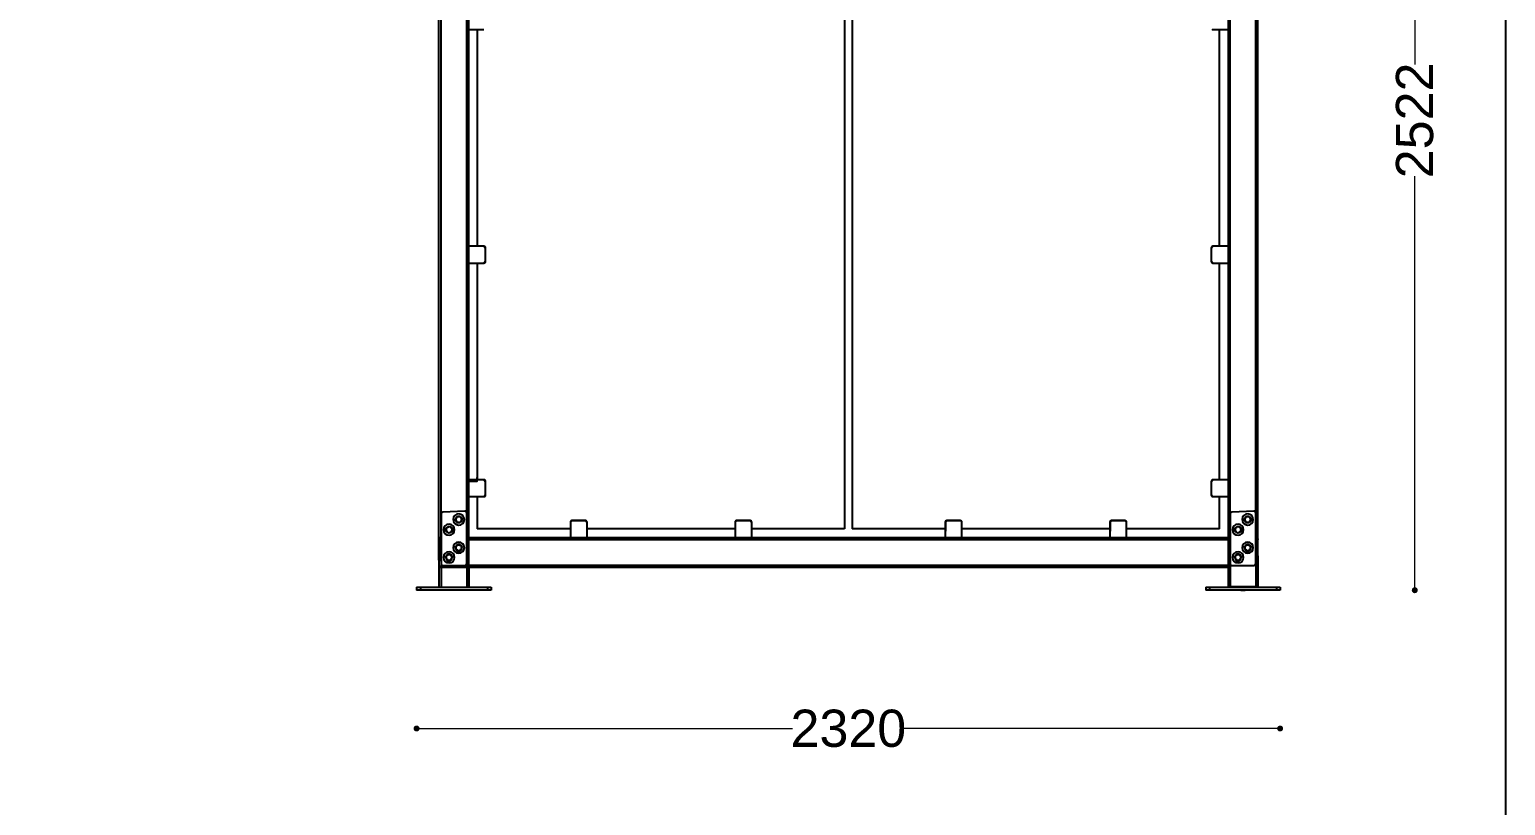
# Model space of a CAD drawing. Header units: millimetres. Extents: x 6404 to 14334, y 16216 to 24449.
# Drawn here: x 10369 to 14334, y 20332 to 22415 of the extents above; entities that cross this region are included whole.
import ezdxf

# ---------------------------------------------------------------- set-up
doc = ezdxf.new("R2010")
doc.units = ezdxf.units.MM
doc.header["$LTSCALE"] = 3
doc.layers.add('Default', color=7, linetype='Continuous')
doc.styles.get("Standard").update_dxf_attribs({"font": 'arial.ttf'})
doc.dimstyles.new('MATEUSZ', dxfattribs={"dimtxt": 35, "dimasz": 16, "dimexe": 0.18, "dimexo": 0.0625, "dimgap": 0.09, "dimtad": 0, "dimdec": 0, "dimdsep": 46, "dimtxsty": 'Standard', "dimblk": 'DOT', "dimcen": 0.09, "dimse1": 1, "dimse2": 1, "dimadec": 0, "dimazin": 0, "dimtfac": 1, "dimtdec": 0, "dimtofl": 0, "dimtmove": 0, "dimatfit": 3, "dimfxl": 1, "dimtolj": 1, "dimtzin": 0, "dimlwd": 9, "dimlwe": 9, "dimarcsym": 0})

# ---------------------------------------------------------------- blocks, each defined once
blk = doc.blocks.new('_Dot')
at = {"color": 0, "linetype": 'ByBlock', "lineweight": -2}
blk.add_line((-0.5, 0), (-1, 0), dxfattribs=at)
at = {"color": 0, "linetype": 'ByBlock', "const_width": 0.5}
blk.add_lwpolyline([(-0.25, 0, 1), (0.25, 0, 1)], format="xyb", close=True, dxfattribs=at)
blk = doc.blocks.new('*D35')
at = {"color": 0, "lineweight": 9, "transparency": 16777216}
for p, q in [((11424.8, 20539), (12418.6, 20539)), ((13712.6, 20539), (12718.8, 20539))]:
    blk.add_line(p, q, dxfattribs=at)
at = {"layer": 'Defpoints', "color": 0, "transparency": 16777216}
for p in [(11408.8, 20910.3), (13728.6, 20910.3), (13728.6, 20539)]:
    blk.add_point(p, dxfattribs=at)
at = {"color": 0, "lineweight": 9, "transparency": 16777216, "xscale": 16, "yscale": 16, "zscale": 16, "rotation": 180}
blk.add_blockref('_Dot', (11408.8, 20539), dxfattribs=at)
at = {"color": 0, "lineweight": 9, "transparency": 16777216, "xscale": 16, "yscale": 16, "zscale": 16}
blk.add_blockref('_Dot', (13728.6, 20539), dxfattribs=at)
at = {"color": 0, "transparency": 16777216, "insert": (12568.7, 20539), "char_height": 100, "attachment_point": 5}
blk.add_mtext('\\A1;2320', dxfattribs=at)
blk = doc.blocks.new('*D36')
at = {"color": 0, "lineweight": 9, "transparency": 16777216}
for p, q in [((14090.4, 23416.7), (14090.4, 22321.3)), ((14090.4, 20926.3), (14090.4, 22021.8))]:
    blk.add_line(p, q, dxfattribs=at)
at = {"layer": 'Defpoints', "color": 0, "transparency": 16777216}
for p in [(13640.6, 23432.7), (14090.4, 23432.7), (13728.6, 20910.3)]:
    blk.add_point(p, dxfattribs=at)
at = {"color": 0, "lineweight": 9, "transparency": 16777216, "xscale": 16, "yscale": 16, "zscale": 16}
for p, rotation in [((14090.4, 23432.7), 90), ((14090.4, 20910.3), 270)]:
    blk.add_blockref('_Dot', p, dxfattribs=dict(at, rotation=rotation))
at = {"color": 0, "transparency": 16777216, "insert": (14090.4, 22171.5), "char_height": 100, "attachment_point": 5, "rotation": 90}
blk.add_mtext('\\A1;2522', dxfattribs=at)

msp = doc.modelspace()

# ---------------------------------------------------------------- linework, layer by layer
msp.add_lwpolyline([(6403.7, 24449), (14334, 24449), (14334, 16215.9), (6403.7, 16215.9)], close=True)
at = {"layer": 'Default'}
for p, q in [((13588.6, 23421.4), (13588.6, 21002.7)), ((13594.1, 21002.7), (13594.1, 23421.6)), ((13663.1, 21002.7), (13663.1, 23425.3)), ((13668.6, 21002.7), (13668.6, 23425.5)), ((11468.8, 20990.7), (11468.8, 23309.1)), ((11474.3, 20990.7), (11474.3, 23309.4)), ((11543.3, 20990.7), (11543.3, 23313)), ((11548.8, 21046.5), (11548.8, 23313.3)), ((12558.7, 23257.7), (12558.7, 21075)), ((12578.7, 23258.7), (12578.7, 21075)), ((11548.8, 22415.5), (11589.8, 22415.5)), ((11571.8, 22415.5), (11571.8, 21833.5)), ((13547.6, 22415.5), (13588.6, 22415.5)), ((13565.6, 21833.5), (13565.6, 22415.5)), ((11589.8, 21833.5), (11548.8, 21833.5)), ((11593.8, 21792.5), (11593.8, 21829.5)), ((13543.6, 21829.5), (13543.6, 21792.5)), ((13588.6, 21833.5), (13547.6, 21833.5)), ((11548.8, 21788.5), (11589.8, 21788.5)), ((11571.8, 21788.5), (11571.8, 21206.5)), ((13547.6, 21788.5), (13588.6, 21788.5)), ((13565.6, 21206.5), (13565.6, 21788.5)), ((11589.8, 21206.5), (11548.8, 21206.5)), ((11593.8, 21165.5), (11593.8, 21202.5)), ((13543.6, 21202.5), (13543.6, 21165.5)), ((13588.6, 21206.5), (13547.6, 21206.5)), ((11548.8, 21161.5), (11589.8, 21161.5)), ((11571.8, 21161.5), (11571.8, 21075)), ((13547.6, 21161.5), (13588.6, 21161.5)), ((13565.6, 21075), (13565.6, 21161.5)), ((11474.5, 21114.4), (11474.5, 20981.7)), ((11538.2, 21122.5), (11479.2, 21119.4)), ((11512.8, 21100.1), (11514, 21100.1)), ((11543.5, 20981.7), (11543.5, 21117.5)), ((11862.8, 21097), (11825.8, 21097)), ((11862.8, 21096.5), (11825.8, 21096.5)), ((12305.2, 21097), (12268.2, 21097)), ((12305.2, 21096.5), (12268.2, 21096.5)), ((12869.7, 21097), (12832.7, 21097)), ((12869.7, 21096.5), (12832.7, 21096.5)), ((13312.1, 21097), (13275.1, 21097)), ((13312.1, 21096.5), (13275.1, 21096.5)), ((13594.1, 21114.4), (13594.1, 20981.7)), ((13657.8, 21122.5), (13598.8, 21119.4)), ((13632.4, 21100.1), (13633.6, 21100.1)), ((13663.1, 20981.7), (13663.1, 21117.5)), ((11487.7, 21068.7), (11488.8, 21069.2)), ((11821.8, 21075), (11571.8, 21075)), ((11821.8, 21093), (11821.8, 21052)), ((11866.8, 21052), (11866.8, 21093)), ((12264.2, 21075), (11866.8, 21075)), ((12264.2, 21093), (12264.2, 21052)), ((12309.2, 21052), (12309.2, 21093)), ((12558.7, 21075), (12309.2, 21075)), ((12828.7, 21075), (12578.7, 21075)), ((12828.7, 21093), (12828.7, 21052)), ((12829.2, 21093), (12829.2, 21068.5)), ((12873.2, 21068.5), (12873.2, 21093)), ((12873.7, 21052), (12873.7, 21093)), ((13271.1, 21075), (12873.7, 21075)), ((13271.1, 21093), (13271.1, 21052)), ((13271.6, 21093), (13271.6, 21068.5)), ((13315.6, 21068.5), (13315.6, 21093)), ((13316.1, 21052), (13316.1, 21093)), ((13565.6, 21075), (13316.1, 21075)), ((13607.3, 21068.7), (13608.4, 21069.2)), ((11468.8, 21046.5), (11468.8, 20977.5)), ((11512.8, 21024.4), (11514, 21024.4)), ((11548.8, 21052), (13588.6, 21052)), ((11548.8, 20977.5), (11548.8, 21046.5)), ((11548.8, 21046.5), (13588.6, 21046.5)), ((11548.8, 20977.5), (11548.8, 21046.5)), ((13588.6, 21046.5), (13588.6, 20977.5)), ((13632.4, 21024.4), (13633.6, 21024.4)), ((11468.8, 20990.7), (11468.8, 20918.3)), ((11474.3, 20990.7), (11474.3, 20918.3)), ((11479.5, 20976.7), (11538.5, 20976.7)), ((11486.8, 20998.4), (11488, 20998.4)), ((11543.3, 20990.7), (11543.3, 20918.3)), ((11548.8, 20977.5), (13588.6, 20977.5)), ((13588.6, 21002.7), (13588.6, 20918.3)), ((13594.1, 21002.7), (13594.1, 20918.3)), ((13599.1, 20976.7), (13658.1, 20976.7)), ((13606.4, 20998.4), (13607.6, 20998.4)), ((13663.1, 21002.7), (13663.1, 20918.3)), ((13668.6, 21002.7), (13668.6, 20918.3)), ((11474.3, 20972), (11543.3, 20972)), ((11548.8, 20975.1), (11548.8, 20918.3)), ((11548.8, 20972), (13588.6, 20972)), ((11408.8, 20918.3), (11408.8, 20910.3)), ((11418.8, 20918.3), (11598.8, 20918.3)), ((11418.8, 20918.3), (11418.8, 20910.3)), ((11598.8, 20910.3), (11418.8, 20910.3)), ((11598.8, 20918.3), (11598.8, 20910.3)), ((11608.8, 20918.3), (11608.8, 20910.3)), ((13528.6, 20918.3), (13528.6, 20910.3)), ((13538.6, 20918.3), (13718.6, 20918.3)), ((13538.6, 20918.3), (13538.6, 20910.3)), ((13718.6, 20910.3), (13538.6, 20910.3)), ((13588.6, 20920.5), (13588.6, 20918.3)), ((13594.1, 20920.5), (13663.1, 20920.5)), ((13594.1, 20920.5), (13594.1, 20918.3)), ((13622.8, 20910.3), (13623.1, 20910.8)), ((13634.1, 20910.8), (13634.5, 20910.3)), ((13663.1, 20920.5), (13663.1, 20918.3)), ((13668.6, 20920.5), (13668.6, 20918.3)), ((13718.6, 20918.3), (13718.6, 20910.3)), ((13728.6, 20918.3), (13728.6, 20910.3))]:
    msp.add_line(p, q, dxfattribs=at)
for points in [[(11548.8, 21202.8, 0), (11571.8, 21202.8, 0), (11571.8, 21213.2, 0)], [(11512.8, 21100.1, 0), (11515.1, 21104.1, 0)], [(11515.1, 21096.1, 0), (11512.8, 21100.1, 0)], [(11515.1, 21104.1, 0), (11517.4, 21108.1, 0)], [(11517.4, 21092.1, 0), (11515.1, 21096.1, 0)], [(11517.4, 21108.1, 0), (11522, 21108.1, 0)], [(11522, 21108.1, 0), (11526.6, 21108.1, 0)], [(11526.6, 21108.1, 0), (11528.9, 21104.1, 0)], [(11528.9, 21096.1, 0), (11526.6, 21092.1, 0)], [(11528.9, 21104.1, 0), (11531.2, 21100.1, 0)], [(11531.2, 21100.1, 0), (11528.9, 21096.1, 0)], [(13632.4, 21100.1, 0), (13634.7, 21104.1, 0)], [(13634.7, 21096.1, 0), (13632.4, 21100.1, 0)], [(13634.7, 21104.1, 0), (13637, 21108.1, 0)], [(13637, 21092.1, 0), (13634.7, 21096.1, 0)], [(13637, 21108.1, 0), (13641.6, 21108.1, 0)], [(13641.6, 21108.1, 0), (13646.2, 21108.1, 0)], [(13646.2, 21108.1, 0), (13648.5, 21104.1, 0)], [(13648.5, 21096.1, 0), (13646.2, 21092.1, 0)], [(13648.5, 21104.1, 0), (13650.8, 21100.1, 0)], [(13650.8, 21100.1, 0), (13648.5, 21096.1, 0)], [(11487.7, 21068.7, 0), (11488, 21073.3, 0)], [(11491.5, 21066.1, 0), (11487.7, 21068.7, 0)], [(11488, 21073.3, 0), (11488.4, 21077.9, 0)], [(11488.4, 21077.9, 0), (11492.6, 21079.9, 0)], [(11495.3, 21063.5, 0), (11491.5, 21066.1, 0)], [(11492.6, 21079.9, 0), (11496.7, 21081.9, 0)], [(11499.4, 21065.5, 0), (11495.3, 21063.5, 0)], [(11496.7, 21081.9, 0), (11500.5, 21079.3, 0)], [(11503.6, 21067.4, 0), (11499.4, 21065.5, 0)], [(11500.5, 21079.3, 0), (11504.3, 21076.7, 0)], [(11504, 21072.1, 0), (11503.6, 21067.4, 0)], [(11504.3, 21076.7, 0), (11504, 21072.1, 0)], [(11522, 21092.1, 0), (11517.4, 21092.1, 0)], [(11526.6, 21092.1, 0), (11522, 21092.1, 0)], [(13607.3, 21068.7, 0), (13607.6, 21073.3, 0)], [(13611.1, 21066.1, 0), (13607.3, 21068.7, 0)], [(13607.6, 21073.3, 0), (13608, 21077.9, 0)], [(13608, 21077.9, 0), (13612.2, 21079.9, 0)], [(13614.9, 21063.5, 0), (13611.1, 21066.1, 0)], [(13612.2, 21079.9, 0), (13616.3, 21081.9, 0)], [(13619.1, 21065.5, 0), (13614.9, 21063.5, 0)], [(13616.3, 21081.9, 0), (13620.1, 21079.3, 0)], [(13623.2, 21067.4, 0), (13619.1, 21065.5, 0)], [(13620.1, 21079.3, 0), (13623.9, 21076.7, 0)], [(13623.6, 21072.1, 0), (13623.2, 21067.4, 0)], [(13623.9, 21076.7, 0), (13623.6, 21072.1, 0)], [(13641.6, 21092.1, 0), (13637, 21092.1, 0)], [(13646.2, 21092.1, 0), (13641.6, 21092.1, 0)], [(11512.8, 21024.4, 0), (11515.1, 21028.4, 0)], [(11515.1, 21020.4, 0), (11512.8, 21024.4, 0)], [(11515.1, 21028.4, 0), (11517.4, 21032.4, 0)], [(11517.4, 21016.4, 0), (11515.1, 21020.4, 0)], [(11517.4, 21032.4, 0), (11522, 21032.4, 0)], [(11522, 21016.4, 0), (11517.4, 21016.4, 0)], [(11522, 21032.4, 0), (11526.6, 21032.4, 0)], [(11526.6, 21016.4, 0), (11522, 21016.4, 0)], [(11526.6, 21032.4, 0), (11528.9, 21028.4, 0)], [(11528.9, 21020.4, 0), (11526.6, 21016.4, 0)], [(11528.9, 21028.4, 0), (11531.2, 21024.4, 0)], [(11531.2, 21024.4, 0), (11528.9, 21020.4, 0)], [(11548.8, 21046.5, 0), (11548.8, 21052, 0)], [(13588.6, 21052, 0), (13588.6, 21052, 0), (13588.6, 21052, 0), (13588.6, 21052, 0), (13588.6, 21052, 0), (13588.6, 21052, 0), (13588.6, 21052, 0), (13588.6, 21052, 0), (13588.6, 21052, 0), (13588.6, 21052, 0), (13588.6, 21052, 0), (13588.6, 21052, 0), (13588.6, 21052, 0), (13588.6, 21052, 0), (13588.6, 21051.9, 0), (13588.6, 21051.8, 0), (13588.6, 21050.4, 0), (13588.6, 21046.5, 0)], [(13632.4, 21024.4, 0), (13634.7, 21028.4, 0)], [(13634.7, 21020.4, 0), (13632.4, 21024.4, 0)], [(13634.7, 21028.4, 0), (13637, 21032.4, 0)], [(13637, 21016.4, 0), (13634.7, 21020.4, 0)], [(13637, 21032.4, 0), (13641.6, 21032.4, 0)], [(13641.6, 21016.4, 0), (13637, 21016.4, 0)], [(13641.6, 21032.4, 0), (13646.2, 21032.4, 0)], [(13646.2, 21016.4, 0), (13641.6, 21016.4, 0)], [(13646.2, 21032.4, 0), (13648.5, 21028.4, 0)], [(13648.5, 21020.4, 0), (13646.2, 21016.4, 0)], [(13648.5, 21028.4, 0), (13650.8, 21024.4, 0)], [(13650.8, 21024.4, 0), (13648.5, 21020.4, 0)], [(13668, 21048.9, 0), (13668.3, 21048.4, 0), (13668.5, 21047.7, 0), (13668.6, 21047.1, 0), (13668.6, 21046.5, 0)], [(11468.8, 20990.7, 0), (11468.8, 20990.7, 0), (11468.8, 20990.7, 0), (11468.8, 20990.7, 0), (11468.8, 20990.7, 0), (11468.8, 20990.7, 0), (11468.8, 20990.7, 0), (11468.8, 20990.7, 0), (11468.8, 20990.7, 0), (11468.8, 20990.7, 0), (11468.8, 20990.7, 0), (11468.8, 20990.7, 0), (11468.8, 20990.7, 0), (11468.8, 20990.7, 0), (11468.8, 20990.7, 0), (11468.9, 20990.7, 0), (11470.3, 20990.7, 0), (11474.3, 20990.7, 0)], [(11486.8, 20998.4, 0), (11489.1, 21002.4, 0)], [(11489.1, 20994.4, 0), (11486.8, 20998.4, 0)], [(11489.1, 21002.4, 0), (11491.4, 21006.4, 0)], [(11491.4, 20990.4, 0), (11489.1, 20994.4, 0)], [(11491.4, 21006.4, 0), (11496, 21006.4, 0)], [(11496, 20990.4, 0), (11491.4, 20990.4, 0)], [(11496, 21006.4, 0), (11500.6, 21006.4, 0)], [(11500.6, 20990.4, 0), (11496, 20990.4, 0)], [(11500.6, 21006.4, 0), (11502.9, 21002.4, 0)], [(11502.9, 20994.4, 0), (11500.6, 20990.4, 0)], [(11502.9, 21002.4, 0), (11505.2, 20998.4, 0)], [(11505.2, 20998.4, 0), (11502.9, 20994.4, 0)], [(11543.3, 20990.7, 0), (11548.8, 20990.7, 0)], [(11548.8, 20972, 0), (11548.8, 20972, 0), (11548.8, 20972, 0), (11548.8, 20972, 0), (11548.8, 20972, 0), (11548.8, 20972, 0), (11548.8, 20972, 0), (11548.8, 20972, 0), (11548.8, 20972, 0), (11548.8, 20972, 0), (11548.8, 20972, 0), (11548.8, 20972, 0), (11548.8, 20972, 0), (11548.8, 20972.4, 0), (11548.8, 20974.1, 0), (11548.8, 20977.5, 0)], [(13588.6, 21002.7, 0), (13588.6, 21002.7, 0), (13588.6, 21002.7, 0), (13588.6, 21002.7, 0), (13588.6, 21002.7, 0), (13588.6, 21002.7, 0), (13588.6, 21002.7, 0), (13588.6, 21002.7, 0), (13588.6, 21002.7, 0), (13588.6, 21002.7, 0), (13588.6, 21002.7, 0), (13588.6, 21002.7, 0), (13588.6, 21002.7, 0), (13588.6, 21002.7, 0), (13588.6, 21002.7, 0), (13588.8, 21002.7, 0), (13589.3, 21002.7, 0), (13594.1, 21002.7, 0)], [(13588.6, 20977.5, 0), (13588.6, 20972, 0)], [(13606.4, 20998.4, 0), (13608.7, 21002.4, 0)], [(13608.7, 20994.4, 0), (13606.4, 20998.4, 0)], [(13608.7, 21002.4, 0), (13611, 21006.4, 0)], [(13611, 20990.4, 0), (13608.7, 20994.4, 0)], [(13611, 21006.4, 0), (13615.6, 21006.4, 0)], [(13615.6, 20990.4, 0), (13611, 20990.4, 0)], [(13615.6, 21006.4, 0), (13620.2, 21006.4, 0)], [(13620.2, 20990.4, 0), (13615.6, 20990.4, 0)], [(13620.2, 21006.4, 0), (13622.5, 21002.4, 0)], [(13622.5, 20994.4, 0), (13620.2, 20990.4, 0)], [(13622.5, 21002.4, 0), (13624.8, 20998.4, 0)], [(13624.8, 20998.4, 0), (13622.5, 20994.4, 0)], [(13663.1, 21002.7, 0), (13668.6, 21002.7, 0)], [(13668.6, 20977.5, 0), (13668.5, 20976.6, 0), (13668.3, 20975.8, 0), (13668, 20975, 0), (13667.6, 20974.3, 0)], [(11408.8, 20918.3, 0), (11408.8, 20918.3, 0), (11408.8, 20918.3, 0), (11408.8, 20918.3, 0), (11408.8, 20918.3, 0), (11408.8, 20918.3, 0), (11408.8, 20918.3, 0), (11408.8, 20918.3, 0), (11408.8, 20918.3, 0), (11408.8, 20918.3, 0), (11408.8, 20918.3, 0), (11408.8, 20918.3, 0), (11408.8, 20918.3, 0), (11408.8, 20918.3, 0), (11408.8, 20918.3, 0), (11409, 20918.3, 0), (11410, 20918.3, 0), (11418.8, 20918.3, 0)], [(11418.8, 20910.3, 0), (11408.8, 20910.3, 0)], [(11598.8, 20918.3, 0), (11608.8, 20918.3, 0)], [(11608.8, 20910.3, 0), (11608.8, 20910.3, 0), (11608.8, 20910.3, 0), (11608.8, 20910.3, 0), (11608.8, 20910.3, 0), (11608.8, 20910.3, 0), (11608.8, 20910.3, 0), (11608.8, 20910.3, 0), (11608.8, 20910.3, 0), (11608.8, 20910.3, 0), (11608.8, 20910.3, 0), (11608.8, 20910.3, 0), (11608.7, 20910.3, 0), (11608.7, 20910.3, 0), (11608.5, 20910.3, 0), (11607.5, 20910.3, 0), (11598.8, 20910.3, 0)], [(13528.6, 20918.3, 0), (13528.6, 20918.3, 0), (13528.6, 20918.3, 0), (13528.6, 20918.3, 0), (13528.6, 20918.3, 0), (13528.6, 20918.3, 0), (13528.6, 20918.3, 0), (13528.6, 20918.3, 0), (13528.6, 20918.3, 0), (13528.6, 20918.3, 0), (13528.6, 20918.3, 0), (13528.6, 20918.3, 0), (13528.6, 20918.3, 0), (13528.6, 20918.3, 0), (13528.7, 20918.3, 0), (13528.9, 20918.3, 0), (13529.8, 20918.3, 0), (13538.6, 20918.3, 0)], [(13538.6, 20910.3, 0), (13528.6, 20910.3, 0)], [(13588.6, 20920.5, 0), (13588.6, 20920.5, 0), (13588.6, 20920.5, 0), (13588.6, 20920.5, 0), (13588.6, 20920.5, 0), (13588.6, 20920.5, 0), (13588.6, 20920.5, 0), (13588.6, 20920.5, 0), (13588.6, 20920.5, 0), (13588.6, 20920.5, 0), (13588.6, 20920.5, 0), (13588.6, 20920.5, 0), (13588.6, 20920.5, 0), (13588.6, 20920.5, 0), (13588.6, 20920.5, 0), (13588.8, 20920.5, 0), (13589.3, 20920.5, 0), (13594.1, 20920.5, 0)], [(13623.1, 20910.8, 0), (13623.1, 20910.8, 0), (13623.1, 20910.8, 0), (13623.1, 20910.8, 0), (13623.1, 20910.8, 0), (13623.1, 20910.8, 0), (13623.1, 20910.8, 0), (13623.1, 20910.8, 0), (13623.1, 20910.8, 0), (13623.1, 20910.8, 0), (13623.1, 20910.8, 0), (13623.1, 20910.8, 0), (13623.1, 20910.8, 0), (13623.1, 20910.8, 0), (13623.3, 20910.8, 0), (13623.8, 20910.8, 0), (13634.1, 20910.8, 0)], [(13663.1, 20920.5, 0), (13668.6, 20920.5, 0)], [(13718.6, 20918.3, 0), (13728.6, 20918.3, 0)], [(13728.6, 20910.3, 0), (13728.6, 20910.3, 0), (13728.6, 20910.3, 0), (13728.6, 20910.3, 0), (13728.6, 20910.3, 0), (13728.6, 20910.3, 0), (13728.6, 20910.3, 0), (13728.6, 20910.3, 0), (13728.6, 20910.3, 0), (13728.6, 20910.3, 0), (13728.6, 20910.3, 0), (13728.6, 20910.3, 0), (13728.6, 20910.3, 0), (13728.5, 20910.3, 0), (13728.3, 20910.3, 0), (13727.4, 20910.3, 0), (13718.6, 20910.3, 0)]]:
    msp.add_polyline3d(points, dxfattribs=at)
for centre, radius, start, end in [((13547.6, 22419.5), 4, 225, 270), ((11589.8, 21829.5), 4, 45, 90), ((11589.8, 21829.5), 3.5, 0, 90), ((11589.8, 21829.5), 4, 0, 45), ((13547.6, 21829.5), 4, 135, 180), ((13547.6, 21829.5), 3.5, 90, 180), ((13547.6, 21829.5), 4, 90, 135), ((11589.8, 21792.5), 3.5, 270, 0), ((11589.8, 21792.5), 4, 270, 315), ((11589.8, 21792.5), 4, 315, 0), ((13547.6, 21792.5), 4, 180, 225), ((13547.6, 21792.5), 3.5, 180, 270), ((13547.6, 21792.5), 4, 225, 270), ((11589.8, 21202.5), 4, 45, 90), ((11589.8, 21202.5), 3.5, 0, 90), ((11589.8, 21202.5), 4, 0, 45), ((13547.6, 21202.5), 4, 135, 180), ((13547.6, 21202.5), 3.5, 90, 180), ((13547.6, 21202.5), 4, 90, 135), ((11589.8, 21165.5), 3.5, 270, 0), ((11589.8, 21165.5), 4, 270, 315), ((11589.8, 21165.5), 4, 315, 0), ((13547.6, 21165.5), 4, 180, 225), ((13547.6, 21165.5), 3.5, 180, 270), ((13547.6, 21165.5), 4, 225, 270), ((11479.5, 21114.4), 5, 93, 180), ((11522, 21100.1), 15, 21.6873, 201.6873), ((11522, 21100.1), 15, 21.6873, 201.6873), ((11522, 21100.1), 15, 201.6873, 21.6873), ((11522, 21100.1), 15, 201.6873, 21.6873), ((11518, 21099.9), 5.5, 93, 273), ((11522, 21100.1), 8, 150.0015, 180), ((11522, 21100.1), 8, 180, 209.9985), ((11522, 21100.1), 8, 90, 150.0015), ((11522, 21100.1), 8, 209.9985, 270), ((11522, 21100.1), 8, 29.9985, 90), ((11522, 21100.1), 8, 270, 330.0015), ((11526, 21100.3), 5.5, 273, 93), ((11522, 21100.1), 8, 330.0015, 29.9985), ((11538.5, 21117.5), 5, 0, 93), ((11825.8, 21093), 4, 135, 180), ((11825.8, 21093), 3.5, 90, 180), ((11825.8, 21093), 4, 90, 135), ((11862.8, 21093), 4, 45, 90), ((11862.8, 21093), 3.5, 0, 90), ((11862.8, 21093), 4, 0, 45), ((12268.2, 21093), 4, 135, 180), ((12268.2, 21093), 3.5, 90, 180), ((12268.2, 21093), 4, 90, 135), ((12305.2, 21093), 4, 45, 90), ((12305.2, 21093), 3.5, 0, 90), ((12305.2, 21093), 4, 0, 45), ((12832.7, 21093), 4, 135, 180), ((12832.7, 21093), 3.5, 90, 180), ((12832.7, 21093), 4, 90, 135), ((12869.7, 21093), 4, 45, 90), ((12869.7, 21093), 3.5, 0, 90), ((12869.7, 21093), 4, 0, 45), ((13275.1, 21093), 4, 135, 180), ((13275.1, 21093), 3.5, 90, 180), ((13275.1, 21093), 4, 90, 135), ((13312.1, 21093), 4, 45, 90), ((13312.1, 21093), 3.5, 0, 90), ((13312.1, 21093), 4, 0, 45), ((13599.1, 21114.4), 5, 93, 180), ((13641.6, 21100.1), 15, 21.6873, 201.6873), ((13641.6, 21100.1), 15, 21.6873, 201.6873), ((13641.6, 21100.1), 15, 201.6873, 21.6873), ((13641.6, 21100.1), 15, 201.6873, 21.6873), ((13637.6, 21099.9), 5.5, 93, 273), ((13641.6, 21100.1), 8, 150.0015, 180), ((13641.6, 21100.1), 8, 180, 209.9985), ((13641.6, 21100.1), 8, 90, 150.0015), ((13641.6, 21100.1), 8, 209.9985, 270), ((13641.6, 21100.1), 8, 29.9985, 90), ((13641.6, 21100.1), 8, 270, 330.0015), ((13645.6, 21100.3), 5.5, 273, 93), ((13641.6, 21100.1), 8, 330.0015, 29.9985), ((13658.1, 21117.5), 5, 0, 93), ((11496, 21072.7), 15, 112.5589, 292.5589), ((11496, 21072.7), 15, 112.5589, 292.5589), ((11492, 21072.5), 5.5, 93, 273), ((11496, 21072.7), 8, 115.5236, 175.525), ((11496, 21072.7), 8, 175.525, 205.5236), ((11496, 21072.7), 8, 205.5236, 235.5221), ((11496, 21072.7), 15, 292.5589, 112.5589), ((11496, 21072.7), 15, 292.5589, 112.5589), ((11496, 21072.7), 8, 235.5221, 295.5236), ((11496, 21072.7), 8, 55.5221, 115.5236), ((11496, 21072.7), 8, 295.5236, 355.525), ((11500, 21072.9), 5.5, 273, 93), ((11496, 21072.7), 8, 355.525, 55.5221), ((13615.6, 21072.7), 15, 112.5589, 292.5589), ((13615.6, 21072.7), 15, 112.5589, 292.5589), ((13611.6, 21072.5), 5.5, 93, 273), ((13615.6, 21072.7), 8, 115.5236, 175.525), ((13615.6, 21072.7), 8, 175.525, 205.5236), ((13615.6, 21072.7), 8, 205.5236, 235.5221), ((13615.6, 21072.7), 15, 292.5589, 112.5589), ((13615.6, 21072.7), 15, 292.5589, 112.5589), ((13615.6, 21072.7), 8, 235.5221, 295.5236), ((13615.6, 21072.7), 8, 55.5221, 115.5236), ((13615.6, 21072.7), 8, 295.5236, 355.525), ((13619.6, 21072.9), 5.5, 273, 93), ((13615.6, 21072.7), 8, 355.525, 55.5221), ((11474.3, 21046.5), 5.5, 90, 180), ((11522, 21024.4), 15, 90, 270), ((11522, 21024.4), 15, 90, 270), ((11522, 21024.4), 8, 150.0015, 180), ((11522, 21024.4), 8, 180, 209.9985), ((11522, 21024.4), 8, 90, 150.0015), ((11522, 21024.4), 8, 209.9985, 270), ((11522, 21028.2), 5.5, 0, 180), ((11522, 21020.2), 5.5, 180, 0), ((11522, 21024.4), 15, 270, 90), ((11522, 21024.4), 15, 270, 90), ((11522, 21024.4), 8, 29.9985, 90), ((11522, 21024.4), 8, 270, 330.0015), ((11522, 21024.4), 8, 330.0015, 29.9985), ((11543.3, 21046.5), 5.5, 0, 90), ((13641.6, 21024.4), 15, 90, 270), ((13641.6, 21024.4), 15, 90, 270), ((13641.6, 21024.4), 8, 150.0015, 180), ((13641.6, 21024.4), 8, 180, 209.9985), ((13641.6, 21024.4), 8, 90, 150.0015), ((13641.6, 21024.4), 8, 209.9985, 270), ((13641.6, 21028.2), 5.5, 0, 180), ((13641.6, 21020.2), 5.5, 180, 0), ((13641.6, 21024.4), 15, 270, 90), ((13641.6, 21024.4), 15, 270, 90), ((13641.6, 21024.4), 8, 29.9985, 90), ((13641.6, 21024.4), 8, 270, 330.0015), ((13641.6, 21024.4), 8, 330.0015, 29.9985), ((11474.3, 20977.5), 5.5, 180, 270), ((11479.5, 20981.7), 5, 180, 270), ((11496, 20998.4), 15, 90, 270), ((11496, 20998.4), 15, 90, 270), ((11496, 20998.4), 8, 150.0015, 180), ((11496, 20998.4), 8, 180, 209.9985), ((11496, 20998.4), 8, 90, 150.0015), ((11496, 20998.4), 8, 209.9985, 270), ((11496, 21002.2), 5.5, 360, 180), ((11496, 20994.2), 5.5, 180, 0), ((11496, 20998.4), 15, 270, 90), ((11496, 20998.4), 15, 270, 90), ((11496, 20998.4), 8, 29.9985, 90), ((11496, 20998.4), 8, 270, 330.0015), ((11496, 20998.4), 8, 330.0015, 29.9985), ((11538.5, 20981.7), 5, 270, 0), ((11543.3, 20977.5), 5.5, 270, 360), ((13599.1, 20981.7), 5, 180, 270), ((13615.6, 20998.4), 15, 90, 270), ((13615.6, 20998.4), 15, 90, 270), ((13615.6, 20998.4), 8, 150.0015, 180), ((13615.6, 20998.4), 8, 180, 209.9985), ((13615.6, 20998.4), 8, 90, 150.0015), ((13615.6, 20998.4), 8, 209.9985, 270), ((13615.6, 21002.2), 5.5, 0, 180), ((13615.6, 20994.2), 5.5, 180, 0), ((13615.6, 20998.4), 15, 270, 90), ((13615.6, 20998.4), 15, 270, 90), ((13615.6, 20998.4), 8, 29.9985, 90), ((13615.6, 20998.4), 8, 270, 330.0015), ((13615.6, 20998.4), 8, 330.0015, 29.9985), ((13658.1, 20981.7), 5, 270, 0)]:
    msp.add_arc(centre, radius, start, end, dxfattribs=at)

# ---------------------------------------------------------------- dimensions: what is measured, and where the dimension line sits
dim = msp.add_linear_dim(base=(14090.4, 23432.7), p1=(13728.6, 20910.3), p2=(13640.6, 23432.7), angle=90, dimstyle='MATEUSZ', override={"dimtxt": 100})
dim.commit()
dim.dimension.update_dxf_attribs({"geometry": '*D36', "text_midpoint": (14090.4, 22171.5)})
dim = msp.add_linear_dim(base=(13728.6, 20539), p1=(11408.8, 20910.3), p2=(13728.6, 20910.3), dimstyle='MATEUSZ', override={"dimtxt": 100})
dim.commit()
dim.dimension.update_dxf_attribs({"geometry": '*D35', "text_midpoint": (12568.7, 20539)})

doc.saveas('drawing.dxf')
